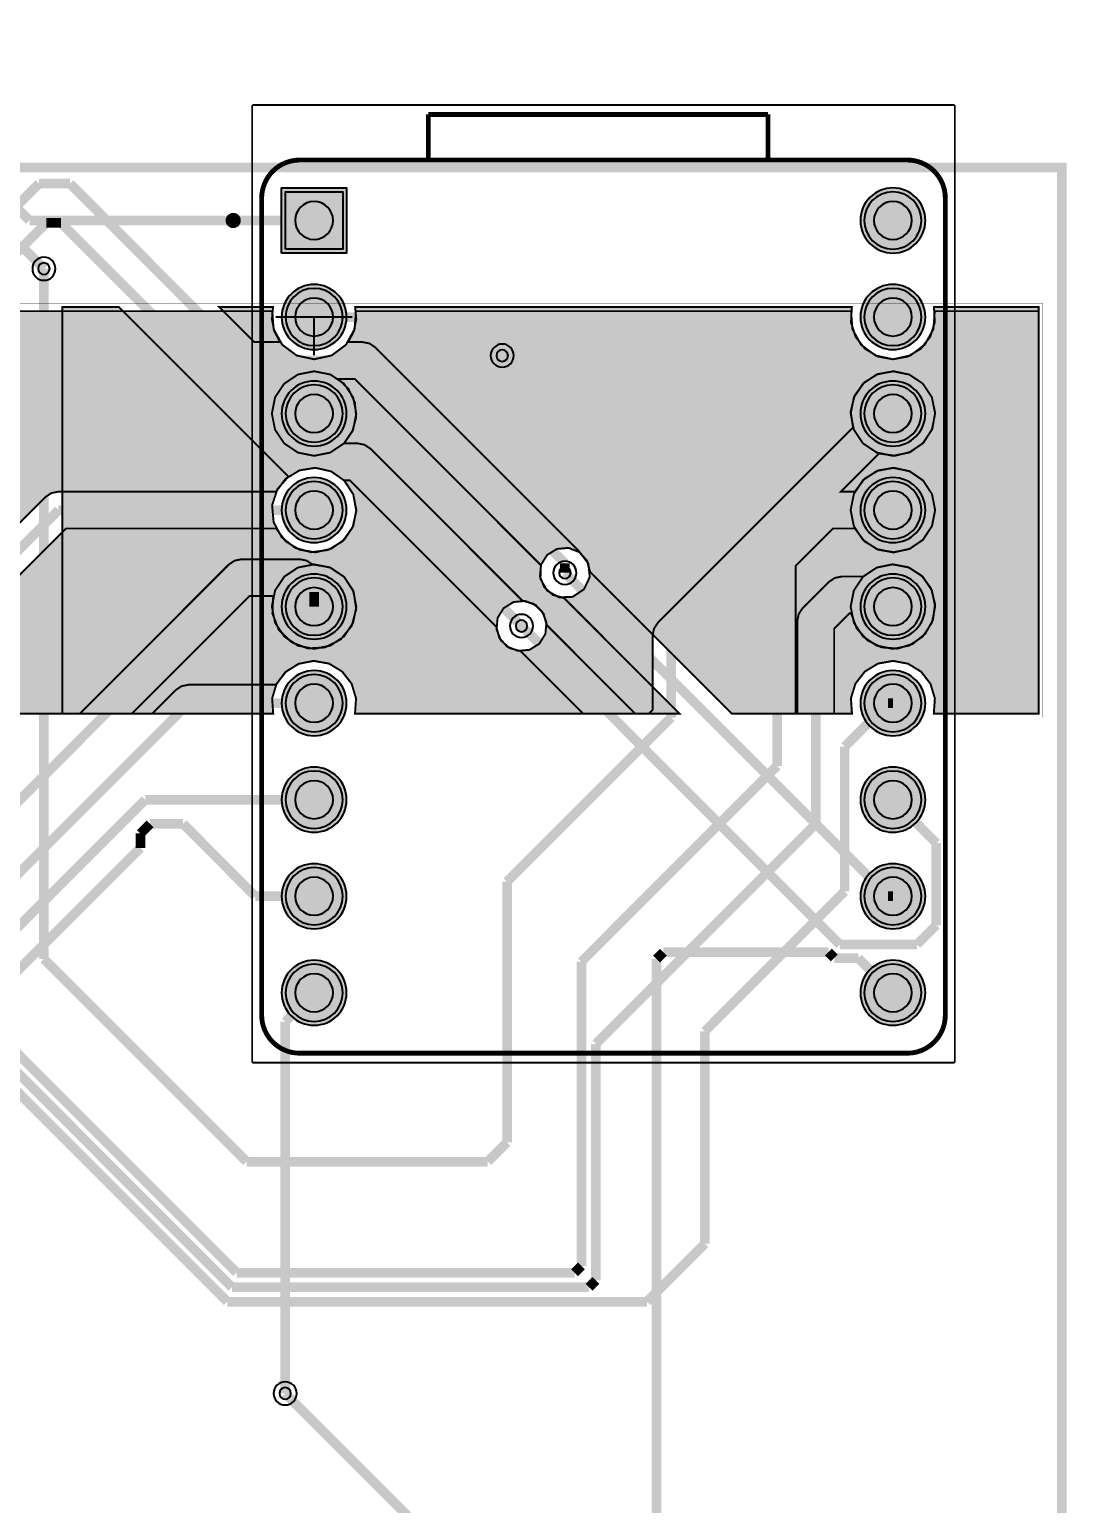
# Model space of a CAD drawing. Header units: millimetres. Extents: x 0 to 100, y 0 to 101.
# Drawn here: x 72.64 to 99.95, y 61.75 to 100.53 of the extents above; entities that cross this region are included whole.
import ezdxf

# ---------------------------------------------------------------- set-up
doc = ezdxf.new("R2010")
doc.units = ezdxf.units.MM
doc.header["$MEASUREMENT"] = 0
for name, color, linetype, true_color in [('Board-Outline-Layer', 7, 'Continuous', 0xff00ff), ('Bottom-Layer', 7, 'Continuous', 0x0000ff), ('Bottom-Paste-Mask-Layer', 7, 'Continuous', 0x800000), ('Bottom-Solder-Mask-Layer', 7, 'Continuous', 0xaa00ff), ('F.CrtYd', 7, 'Continuous', 0x9069e9), ('Hole-Layer', 7, 'Continuous', 0x222222), ('Multi-Layer', 7, 'Continuous', 0xc0c0c0), ('Top-Assembly-Layer', 7, 'Continuous', 0x33cc99), ('Top-Layer', 7, 'Continuous', 0xff0000), ('Top-Paste-Mask-Layer', 7, 'Continuous', 0x808080), ('Top-Silkscreen-Layer', 7, 'Continuous', 0xffcc00), ('Top-Solder-Mask-Layer', 7, 'Continuous', 0x800080)]:
    doc.layers.add(name, color=color, linetype=linetype, true_color=true_color)

msp = doc.modelspace()

# ---------------------------------------------------------------- hatches: boundary and pattern name
at = {"layer": 'Bottom-Layer'}
for points in [[(79.383, 94.75), (79.383, 96.258), (80.891, 96.258), (80.891, 94.75)], [(94.623, 95.504, 1), (96.131, 95.504, 1)], [(79.383, 92.964, 1), (80.891, 92.964, 1)], [(94.623, 92.964, 1), (96.131, 92.964, 1)], [(99.213, 93.117), (99.213, 82.525), (96.454, 82.525), (96.482, 82.927), (96.366, 83.314), (96.119, 83.633), (95.774, 83.843), (95.377, 83.916), (94.98, 83.843), (94.636, 83.633), (94.389, 83.314), (94.272, 82.927), (94.301, 82.525), (91.136, 82.525), (87.404, 86.257), (87.323, 86.551), (87.12, 86.778), (86.836, 86.89), (86.532, 86.862), (86.272, 86.702), (86.112, 86.443), (86.085, 86.139), (86.197, 85.855), (86.424, 85.651), (86.718, 85.57), (89.763, 82.525), (88.596, 82.525), (86.261, 84.86), (86.18, 85.154), (85.977, 85.381), (85.693, 85.493), (85.389, 85.465), (85.129, 85.305), (84.969, 85.046), (84.942, 84.742), (85.054, 84.458), (85.281, 84.254), (85.575, 84.173), (87.223, 82.525), (81.214, 82.525), (81.242, 82.931), (81.123, 83.32), (80.871, 83.64), (80.521, 83.848), (80.12, 83.916), (79.721, 83.836), (79.378, 83.617), (79.136, 83.289), (76.835, 83.289), (76.649, 83.252), (76.492, 83.147), (75.87, 82.525), (75.337, 82.525), (78.433, 85.621), (79.06, 85.621), (79.04, 85.161), (79.208, 84.732), (79.536, 84.409), (79.966, 84.245), (80.426, 84.27), (80.836, 84.479), (81.127, 84.836), (81.247, 85.28), (81.178, 85.736), (80.93, 86.124), (80.547, 86.378), (80.093, 86.455), (79.938, 86.556), (79.756, 86.591), (78.232, 86.591), (78.047, 86.554), (77.889, 86.449), (73.965, 82.525), (68.733, 82.525), (73.607, 87.399), (79.136, 87.399), (79.391, 87.059), (79.755, 86.84), (80.174, 86.773), (80.588, 86.868), (80.937, 87.111), (81.168, 87.467), (81.249, 87.884), (81.168, 88.301), (80.937, 88.657), (80.588, 88.901), (80.174, 88.996), (79.755, 88.929), (79.391, 88.709), (79.136, 88.369), (73.406, 88.369), (73.22, 88.332), (73.063, 88.227), (67.361, 82.525), (1.679, 82.525), (1.679, 93.117), (1.848, 93.117), (1.78, 93.006), (1.757, 92.878), (1.757, 92.058), (1.805, 91.879), (1.936, 91.748), (2.115, 91.7), (3.508, 91.7), (3.674, 91.402), (3.934, 91.181), (4.255, 91.065), (4.285, 91.061), (4.315, 91.06), (7.115, 91.06), (7.145, 91.061), (7.175, 91.065), (7.496, 91.181), (7.756, 91.402), (7.922, 91.7), (9.315, 91.7), (9.494, 91.748), (9.625, 91.879), (9.673, 92.058), (9.673, 92.878), (9.65, 93.006), (9.582, 93.117), (10.338, 93.117), (11.341, 92.113), (11.498, 92.008), (11.684, 91.971), (12.552, 91.971), (12.552, 91.804), (12.6, 91.625), (12.731, 91.494), (12.91, 91.446), (14.303, 91.446), (14.469, 91.148), (14.729, 90.927), (15.05, 90.811), (15.08, 90.807), (15.11, 90.806), (17.91, 90.806), (17.94, 90.807), (17.97, 90.811), (18.291, 90.927), (18.551, 91.148), (18.717, 91.446), (20.11, 91.446), (20.289, 91.494), (20.42, 91.625), (20.468, 91.804), (20.468, 92.624), (20.4, 92.834), (20.222, 92.964), (20.332, 93.023), (20.415, 93.117), (21.26, 93.117), (22.644, 91.732), (22.801, 91.627), (22.987, 91.59), (24.501, 91.59), (24.628, 91.395), (24.848, 91.319), (26.241, 91.319), (26.407, 91.021), (26.667, 90.8), (26.988, 90.684), (27.018, 90.68), (27.048, 90.679), (29.848, 90.679), (29.878, 90.68), (29.908, 90.684), (30.229, 90.8), (30.489, 91.021), (30.655, 91.319), (32.048, 91.319), (32.227, 91.367), (32.358, 91.498), (32.406, 91.677), (32.406, 92.497), (32.338, 92.707), (32.16, 92.837), (32.315, 92.938), (32.398, 93.102), (55.614, 93.102), (55.673, 93.106), (55.732, 93.117), (79.036, 93.117), (79.071, 92.647), (79.299, 92.234), (79.677, 91.952), (80.137, 91.852), (80.598, 91.952), (80.976, 92.234), (81.203, 92.647), (81.239, 93.117), (94.276, 93.117), (94.311, 92.647), (94.539, 92.234), (94.917, 91.952), (95.377, 91.852), (95.838, 91.952), (96.216, 92.234), (96.443, 92.647), (96.479, 93.117)], [(79.025, 90.424), (79.11, 89.999), (79.351, 89.638), (79.712, 89.397), (80.137, 89.312), (80.563, 89.397), (80.924, 89.638), (81.165, 89.999), (81.249, 90.424), (81.165, 90.85), (80.924, 91.211), (80.563, 91.452), (80.137, 91.536), (79.712, 91.452), (79.351, 91.211), (79.11, 90.85)], [(94.265, 90.424), (94.35, 89.999), (94.591, 89.638), (94.952, 89.397), (95.377, 89.312), (95.803, 89.397), (96.164, 89.638), (96.405, 89.999), (96.489, 90.424), (96.405, 90.85), (96.164, 91.211), (95.803, 91.452), (95.377, 91.536), (94.952, 91.452), (94.591, 91.211), (94.35, 90.85)], [(79.383, 90.424, 1), (80.891, 90.424, 1)], [(94.623, 90.424, 1), (96.131, 90.424, 1)], [(94.265, 87.884), (94.35, 87.459), (94.591, 87.098), (94.952, 86.857), (95.377, 86.772), (95.803, 86.857), (96.164, 87.098), (96.405, 87.459), (96.489, 87.884), (96.405, 88.31), (96.164, 88.671), (95.803, 88.912), (95.377, 88.996), (94.952, 88.912), (94.591, 88.671), (94.35, 88.31)], [(79.383, 87.884, 1), (80.891, 87.884, 1)], [(94.623, 87.884, 1), (96.131, 87.884, 1)], [(94.265, 85.344), (94.35, 84.919), (94.591, 84.558), (94.952, 84.317), (95.377, 84.232), (95.803, 84.317), (96.164, 84.558), (96.405, 84.919), (96.489, 85.344), (96.405, 85.77), (96.164, 86.131), (95.803, 86.372), (95.377, 86.456), (94.952, 86.372), (94.591, 86.131), (94.35, 85.77)], [(79.383, 85.344, 1), (80.891, 85.344, 1)], [(94.623, 85.344, 1), (96.131, 85.344, 1)], [(79.383, 82.804, 1), (80.891, 82.804, 1)], [(94.623, 82.804, 1), (96.131, 82.804, 1)], [(79.383, 80.264, 1), (80.891, 80.264, 1)], [(94.623, 80.264, 1), (96.131, 80.264, 1)], [(79.383, 77.724, 1), (80.891, 77.724, 1)], [(94.623, 77.724, 1), (96.131, 77.724, 1)], [(79.383, 75.184, 1), (80.891, 75.184, 1)], [(94.623, 75.184, 1), (96.131, 75.184, 1)]]:
    msp.add_hatch(color=256, dxfattribs=at).paths.add_polyline_path(points)
at = {"layer": 'Bottom-Paste-Mask-Layer'}
for points in [[(79.383, 94.75), (79.383, 96.258), (80.891, 96.258), (80.891, 94.75)], [(94.623, 95.504, 1), (96.131, 95.504, 1)], [(79.383, 92.964, 1), (80.891, 92.964, 1)], [(94.623, 92.964, 1), (96.131, 92.964, 1)], [(79.383, 90.424, 1), (80.891, 90.424, 1)], [(94.623, 90.424, 1), (96.131, 90.424, 1)], [(79.383, 87.884, 1), (80.891, 87.884, 1)], [(94.623, 87.884, 1), (96.131, 87.884, 1)], [(79.383, 85.344, 1), (80.891, 85.344, 1)], [(94.623, 85.344, 1), (96.131, 85.344, 1)], [(79.383, 82.804, 1), (80.891, 82.804, 1)], [(94.623, 82.804, 1), (96.131, 82.804, 1)], [(79.383, 80.264, 1), (80.891, 80.264, 1)], [(94.623, 80.264, 1), (96.131, 80.264, 1)], [(79.383, 77.724, 1), (80.891, 77.724, 1)], [(94.623, 77.724, 1), (96.131, 77.724, 1)], [(79.383, 75.184, 1), (80.891, 75.184, 1)], [(94.623, 75.184, 1), (96.131, 75.184, 1)]]:
    msp.add_hatch(color=256, dxfattribs=at).paths.add_polyline_path(points)
at = {"layer": 'Bottom-Solder-Mask-Layer'}
for points in [[(79.281, 94.648), (79.281, 96.36), (80.993, 96.36), (80.993, 94.648)], [(94.521, 95.504, 1), (96.233, 95.504, 1)], [(79.281, 92.964, 1), (80.993, 92.964, 1)], [(94.521, 92.964, 1), (96.233, 92.964, 1)], [(79.281, 90.424, 1), (80.993, 90.424, 1)], [(94.521, 90.424, 1), (96.233, 90.424, 1)], [(79.281, 87.884, 1), (80.993, 87.884, 1)], [(94.521, 87.884, 1), (96.233, 87.884, 1)], [(79.281, 85.344, 1), (80.993, 85.344, 1)], [(94.521, 85.344, 1), (96.233, 85.344, 1)], [(79.281, 82.804, 1), (80.993, 82.804, 1)], [(94.521, 82.804, 1), (96.233, 82.804, 1)], [(79.281, 80.264, 1), (80.993, 80.264, 1)], [(94.521, 80.264, 1), (96.233, 80.264, 1)], [(79.281, 77.724, 1), (80.993, 77.724, 1)], [(94.521, 77.724, 1), (96.233, 77.724, 1)], [(79.281, 75.184, 1), (80.993, 75.184, 1)], [(94.521, 75.184, 1), (96.233, 75.184, 1)]]:
    msp.add_hatch(color=256, dxfattribs=at).paths.add_polyline_path(points)
at = {"layer": 'Hole-Layer'}
for points in [[(79.637, 95.504, 1), (80.637, 95.504, 1)], [(94.877, 95.504, 1), (95.877, 95.504, 1)], [(79.637, 92.964, 1), (80.637, 92.964, 1)], [(94.877, 92.964, 1), (95.877, 92.964, 1)], [(79.637, 90.424, 1), (80.637, 90.424, 1)], [(94.877, 90.424, 1), (95.877, 90.424, 1)], [(79.637, 87.884, 1), (80.637, 87.884, 1)], [(94.877, 87.884, 1), (95.877, 87.884, 1)], [(79.637, 85.344, 1), (80.637, 85.344, 1)], [(94.877, 85.344, 1), (95.877, 85.344, 1)], [(79.637, 82.804, 1), (80.637, 82.804, 1)], [(94.877, 82.804, 1), (95.877, 82.804, 1)], [(79.637, 80.264, 1), (80.637, 80.264, 1)], [(94.877, 80.264, 1), (95.877, 80.264, 1)], [(79.637, 77.724, 1), (80.637, 77.724, 1)], [(94.877, 77.724, 1), (95.877, 77.724, 1)], [(79.637, 75.184, 1), (80.637, 75.184, 1)], [(94.877, 75.184, 1), (95.877, 75.184, 1)]]:
    msp.add_hatch(color=256, dxfattribs=at).paths.add_polyline_path(points)
at = {"layer": 'Multi-Layer'}
for points in [[(79.383, 94.75), (79.383, 96.258), (80.891, 96.258), (80.891, 94.75)], [(79.383, 94.75), (79.383, 96.258), (80.891, 96.258), (80.891, 94.75)], [(79.383, 94.75), (79.383, 96.258), (80.891, 96.258), (80.891, 94.75)], [(94.623, 95.504, 1), (96.131, 95.504, 1)], [(94.623, 95.504, 1), (96.131, 95.504, 1)], [(94.623, 95.504, 1), (96.131, 95.504, 1)], [(79.383, 92.964, 1), (80.891, 92.964, 1)], [(79.383, 92.964, 1), (80.891, 92.964, 1)], [(79.383, 92.964, 1), (80.891, 92.964, 1)], [(94.623, 92.964, 1), (96.131, 92.964, 1)], [(94.623, 92.964, 1), (96.131, 92.964, 1)], [(94.623, 92.964, 1), (96.131, 92.964, 1)], [(79.383, 90.424, 1), (80.891, 90.424, 1)], [(79.383, 90.424, 1), (80.891, 90.424, 1)], [(79.383, 90.424, 1), (80.891, 90.424, 1)], [(94.623, 90.424, 1), (96.131, 90.424, 1)], [(94.623, 90.424, 1), (96.131, 90.424, 1)], [(94.623, 90.424, 1), (96.131, 90.424, 1)], [(79.383, 87.884, 1), (80.891, 87.884, 1)], [(79.383, 87.884, 1), (80.891, 87.884, 1)], [(79.383, 87.884, 1), (80.891, 87.884, 1)], [(94.623, 87.884, 1), (96.131, 87.884, 1)], [(94.623, 87.884, 1), (96.131, 87.884, 1)], [(94.623, 87.884, 1), (96.131, 87.884, 1)], [(79.383, 85.344, 1), (80.891, 85.344, 1)], [(79.383, 85.344, 1), (80.891, 85.344, 1)], [(79.383, 85.344, 1), (80.891, 85.344, 1)], [(94.623, 85.344, 1), (96.131, 85.344, 1)], [(94.623, 85.344, 1), (96.131, 85.344, 1)], [(94.623, 85.344, 1), (96.131, 85.344, 1)], [(79.383, 82.804, 1), (80.891, 82.804, 1)], [(79.383, 82.804, 1), (80.891, 82.804, 1)], [(79.383, 82.804, 1), (80.891, 82.804, 1)], [(94.623, 82.804, 1), (96.131, 82.804, 1)], [(94.623, 82.804, 1), (96.131, 82.804, 1)], [(94.623, 82.804, 1), (96.131, 82.804, 1)], [(79.383, 80.264, 1), (80.891, 80.264, 1)], [(79.383, 80.264, 1), (80.891, 80.264, 1)], [(79.383, 80.264, 1), (80.891, 80.264, 1)], [(94.623, 80.264, 1), (96.131, 80.264, 1)], [(94.623, 80.264, 1), (96.131, 80.264, 1)], [(94.623, 80.264, 1), (96.131, 80.264, 1)], [(79.383, 77.724, 1), (80.891, 77.724, 1)], [(79.383, 77.724, 1), (80.891, 77.724, 1)], [(79.383, 77.724, 1), (80.891, 77.724, 1)], [(94.623, 77.724, 1), (96.131, 77.724, 1)], [(94.623, 77.724, 1), (96.131, 77.724, 1)], [(94.623, 77.724, 1), (96.131, 77.724, 1)], [(79.383, 75.184, 1), (80.891, 75.184, 1)], [(79.383, 75.184, 1), (80.891, 75.184, 1)], [(79.383, 75.184, 1), (80.891, 75.184, 1)], [(94.623, 75.184, 1), (96.131, 75.184, 1)], [(94.623, 75.184, 1), (96.131, 75.184, 1)], [(94.623, 75.184, 1), (96.131, 75.184, 1)]]:
    msp.add_hatch(color=256, dxfattribs=at).paths.add_polyline_path(points)
at = {"layer": 'Top-Layer'}
for points in [[(79.383, 94.75), (79.383, 96.258), (80.891, 96.258), (80.891, 94.75)], [(94.623, 95.504, 1), (96.131, 95.504, 1)], [(79.383, 92.964, 1), (80.891, 92.964, 1)], [(94.623, 92.964, 1), (96.131, 92.964, 1)], [(89.05, 82.624), (88.951, 82.525), (81.214, 82.525), (81.242, 82.927), (81.126, 83.314), (80.879, 83.633), (80.534, 83.843), (80.137, 83.916), (79.74, 83.843), (79.396, 83.633), (79.149, 83.314), (79.032, 82.927), (79.061, 82.525), (73.51, 82.525), (73.51, 93.225), (74.999, 93.225), (79.413, 88.811), (79.437, 88.789), (79.462, 88.768), (79.169, 88.432), (79.032, 88.008), (79.072, 87.564), (79.284, 87.171), (79.632, 86.893), (80.062, 86.775), (80.504, 86.834), (80.887, 87.063), (81.149, 87.423), (81.249, 87.858), (81.17, 88.296), (80.925, 88.669), (81.079, 88.669), (84.935, 84.813), (85.016, 84.519), (85.22, 84.292), (85.504, 84.18), (85.808, 84.207), (86.067, 84.367), (86.227, 84.627), (86.255, 84.931), (86.143, 85.215), (85.916, 85.418), (85.622, 85.499), (81.623, 89.497), (81.466, 89.602), (81.28, 89.639), (80.925, 89.639), (81.146, 89.956), (81.245, 90.329), (81.211, 90.714), (81.047, 91.063), (80.774, 91.336), (81.206, 91.336), (86.109, 86.433), (86.097, 86.076), (86.273, 85.764), (86.585, 85.589), (86.943, 85.601), (87.242, 85.798), (87.395, 86.122), (87.358, 86.478), (87.141, 86.763), (87.114, 86.798), (87.084, 86.83), (81.75, 92.164), (81.593, 92.269), (81.407, 92.306), (81.034, 92.306), (81.185, 92.59), (81.248, 92.905), (81.218, 93.225), (94.296, 93.225), (94.274, 92.826), (94.394, 92.445), (94.641, 92.13), (94.984, 91.924), (95.377, 91.852), (95.771, 91.924), (96.113, 92.13), (96.361, 92.445), (96.481, 92.826), (96.458, 93.225), (99.213, 93.225), (99.213, 82.525), (96.454, 82.525), (96.483, 82.926), (96.367, 83.311), (96.122, 83.63), (95.779, 83.841), (95.384, 83.916), (94.988, 83.846), (94.643, 83.639), (94.394, 83.323), (94.273, 82.939), (94.297, 82.538), (94.285, 82.525), (93.83, 82.525), (93.83, 84.762), (94.234, 85.166), (94.279, 85.166), (94.424, 84.771), (94.706, 84.458), (95.083, 84.272), (95.503, 84.239), (95.904, 84.365), (96.231, 84.631), (96.434, 84.999), (96.487, 85.417), (96.381, 85.824), (96.131, 86.162), (95.773, 86.384), (95.358, 86.456), (94.946, 86.369), (94.596, 86.136), (94.033, 86.136), (93.847, 86.099), (93.69, 85.994), (93.002, 85.306), (92.897, 85.149), (92.86, 84.963), (92.86, 82.525), (92.814, 82.525), (92.814, 86.413), (93.8, 87.399), (94.376, 87.399), (94.631, 87.059), (94.995, 86.84), (95.414, 86.773), (95.828, 86.868), (96.177, 87.111), (96.408, 87.467), (96.489, 87.884), (96.408, 88.301), (96.177, 88.657), (95.828, 88.901), (95.414, 88.996), (94.995, 88.929), (94.631, 88.709), (94.376, 88.369), (94.008, 88.369), (95.013, 89.373), (95.433, 89.313), (95.845, 89.415), (96.19, 89.665), (96.415, 90.025), (96.489, 90.443), (96.401, 90.858), (96.164, 91.211), (95.811, 91.448), (95.396, 91.536), (94.978, 91.462), (94.618, 91.237), (94.368, 90.892), (94.266, 90.48), (94.327, 90.06), (89.192, 84.925), (89.087, 84.768), (89.05, 84.582)], [(79.24, 92.306), (78.56, 92.306), (77.641, 93.225), (79.056, 93.225), (79.027, 92.905), (79.09, 92.59)], [(79.383, 90.424, 1), (80.891, 90.424, 1)], [(94.623, 90.424, 1), (96.131, 90.424, 1)], [(79.383, 87.884, 1), (80.891, 87.884, 1)], [(94.623, 87.884, 1), (96.131, 87.884, 1)], [(79.025, 85.344), (79.11, 84.919), (79.351, 84.558), (79.712, 84.317), (80.137, 84.232), (80.563, 84.317), (80.924, 84.558), (81.165, 84.919), (81.249, 85.344), (81.165, 85.77), (80.924, 86.131), (80.563, 86.372), (80.137, 86.456), (79.712, 86.372), (79.351, 86.131), (79.11, 85.77)], [(79.383, 85.344, 1), (80.891, 85.344, 1)], [(94.623, 85.344, 1), (96.131, 85.344, 1)], [(79.383, 82.804, 1), (80.891, 82.804, 1)], [(94.623, 82.804, 1), (96.131, 82.804, 1)], [(79.383, 80.264, 1), (80.891, 80.264, 1)], [(94.623, 80.264, 1), (96.131, 80.264, 1)], [(79.383, 77.724, 1), (80.891, 77.724, 1)], [(94.623, 77.724, 1), (96.131, 77.724, 1)], [(79.383, 75.184, 1), (80.891, 75.184, 1)], [(94.623, 75.184, 1), (96.131, 75.184, 1)]]:
    msp.add_hatch(color=256, dxfattribs=at).paths.add_polyline_path(points)
at = {"layer": 'Top-Paste-Mask-Layer'}
for points in [[(79.383, 94.75), (79.383, 96.258), (80.891, 96.258), (80.891, 94.75)], [(94.623, 95.504, 1), (96.131, 95.504, 1)], [(79.383, 92.964, 1), (80.891, 92.964, 1)], [(94.623, 92.964, 1), (96.131, 92.964, 1)], [(79.383, 90.424, 1), (80.891, 90.424, 1)], [(94.623, 90.424, 1), (96.131, 90.424, 1)], [(79.383, 87.884, 1), (80.891, 87.884, 1)], [(94.623, 87.884, 1), (96.131, 87.884, 1)], [(79.383, 85.344, 1), (80.891, 85.344, 1)], [(94.623, 85.344, 1), (96.131, 85.344, 1)], [(79.383, 82.804, 1), (80.891, 82.804, 1)], [(94.623, 82.804, 1), (96.131, 82.804, 1)], [(79.383, 80.264, 1), (80.891, 80.264, 1)], [(94.623, 80.264, 1), (96.131, 80.264, 1)], [(79.383, 77.724, 1), (80.891, 77.724, 1)], [(94.623, 77.724, 1), (96.131, 77.724, 1)], [(79.383, 75.184, 1), (80.891, 75.184, 1)], [(94.623, 75.184, 1), (96.131, 75.184, 1)]]:
    msp.add_hatch(color=256, dxfattribs=at).paths.add_polyline_path(points)
at = {"layer": 'Top-Solder-Mask-Layer'}
for points in [[(79.281, 94.648), (79.281, 96.36), (80.993, 96.36), (80.993, 94.648)], [(94.521, 95.504, 1), (96.233, 95.504, 1)], [(79.281, 92.964, 1), (80.993, 92.964, 1)], [(94.521, 92.964, 1), (96.233, 92.964, 1)], [(79.281, 90.424, 1), (80.993, 90.424, 1)], [(94.521, 90.424, 1), (96.233, 90.424, 1)], [(79.281, 87.884, 1), (80.993, 87.884, 1)], [(94.521, 87.884, 1), (96.233, 87.884, 1)], [(79.281, 85.344, 1), (80.993, 85.344, 1)], [(94.521, 85.344, 1), (96.233, 85.344, 1)], [(79.281, 82.804, 1), (80.993, 82.804, 1)], [(94.521, 82.804, 1), (96.233, 82.804, 1)], [(79.281, 80.264, 1), (80.993, 80.264, 1)], [(94.521, 80.264, 1), (96.233, 80.264, 1)], [(79.281, 77.724, 1), (80.993, 77.724, 1)], [(94.521, 77.724, 1), (96.233, 77.724, 1)], [(79.281, 75.184, 1), (80.993, 75.184, 1)], [(94.521, 75.184, 1), (96.233, 75.184, 1)]]:
    msp.add_hatch(color=256, dxfattribs=at).paths.add_polyline_path(points)

# ---------------------------------------------------------------- linework, layer by layer
at = {"layer": 'Board-Outline-Layer', "const_width": 0.254}
msp.add_lwpolyline([(0.889, -0.127), (0.889, 96.901), (99.822, 96.901), (99.822, -0.127)], close=True, dxfattribs=at)
at = {"layer": 'Bottom-Layer'}
for points, const_width in [([(71.674, 96.474), (72.644, 95.504)], 0.254), ([(72.644, 95.504), (80.137, 95.504)], 0.254), ([(72.39, 94.869), (73.025, 94.234)], 0.254), ([(55.732, 93.117), (79.036, 93.117), (79.071, 92.647), (79.299, 92.234), (79.677, 91.952), (80.137, 91.852), (80.598, 91.952), (80.976, 92.234), (81.203, 92.647), (81.239, 93.117), (94.276, 93.117), (94.311, 92.647), (94.539, 92.234), (94.917, 91.952), (95.377, 91.852), (95.838, 91.952), (96.216, 92.234), (96.443, 92.647), (96.479, 93.117), (99.213, 93.117), (99.213, 82.525), (96.454, 82.525), (96.482, 82.927), (96.366, 83.314), (96.119, 83.633), (95.774, 83.843), (95.377, 83.916), (94.98, 83.843), (94.636, 83.633), (94.389, 83.314), (94.272, 82.927), (94.301, 82.525), (91.136, 82.525), (87.404, 86.257), (87.323, 86.551), (87.12, 86.778), (86.836, 86.89), (86.532, 86.862), (86.272, 86.702), (86.112, 86.443), (86.085, 86.139), (86.197, 85.855), (86.424, 85.651), (86.718, 85.57), (89.763, 82.525), (88.596, 82.525), (86.261, 84.86), (86.18, 85.154), (85.977, 85.381), (85.693, 85.493), (85.389, 85.465), (85.129, 85.305), (84.969, 85.046), (84.942, 84.742), (85.054, 84.458), (85.281, 84.254), (85.575, 84.173), (87.223, 82.525), (81.214, 82.525), (81.242, 82.931), (81.123, 83.32), (80.871, 83.64), (80.521, 83.848), (80.12, 83.916), (79.721, 83.836), (79.378, 83.617), (79.136, 83.289), (76.835, 83.289), (76.649, 83.252), (76.492, 83.147), (75.87, 82.525), (75.337, 82.525), (78.433, 85.621), (79.06, 85.621), (79.04, 85.161), (79.208, 84.732), (79.536, 84.409), (79.966, 84.245), (80.426, 84.27), (80.836, 84.479), (81.127, 84.836), (81.247, 85.28), (81.178, 85.736), (80.93, 86.124), (80.547, 86.378), (80.093, 86.455), (79.938, 86.556), (79.756, 86.591), (78.232, 86.591), (78.047, 86.554), (77.889, 86.449), (73.965, 82.525), (68.733, 82.525), (73.607, 87.399), (79.136, 87.399), (79.391, 87.059), (79.755, 86.84), (80.174, 86.773), (80.588, 86.868), (80.937, 87.111), (81.168, 87.467), (81.249, 87.884), (81.168, 88.301), (80.937, 88.657), (80.588, 88.901), (80.174, 88.996), (79.755, 88.929), (79.391, 88.709), (79.136, 88.369), (73.406, 88.369), (73.22, 88.332), (73.063, 88.227), (67.361, 82.525)], 0.0508), ([(80.137, 92.964), (79.127, 92.964)], 0.0508), ([(80.137, 92.964), (81.148, 92.964)], 0.0508), ([(80.137, 92.964), (80.137, 91.954)], 0.0508), ([(57.47, 71.948), (73.406, 87.884)], 0.254), ([(73.406, 87.884), (80.137, 87.884)], 0.254), ([(65.786, 73.66), (78.232, 86.106)], 0.254), ([(78.232, 86.106), (79.756, 86.106)], 0.254), ([(79.756, 86.106), (80.137, 85.725)], 0.254), ([(86.741, 86.233), (95.25, 77.724)], 0.254), ([(80.137, 85.725), (80.137, 85.344)], 0.254), ([(85.598, 84.836), (93.98, 76.454)], 0.254), ([(67.056, 73.025), (76.835, 82.804)], 0.254), ([(76.835, 82.804), (80.137, 82.804)], 0.254), ([(68.072, 72.644), (75.692, 80.264)], 0.254), ([(75.692, 80.264), (80.137, 80.264)], 0.254), ([(96.52, 79.121), (95.377, 80.264)], 0.254), ([(75.565, 79.375), (75.819, 79.629)], 0.254), ([(75.819, 79.629), (76.686, 79.629)], 0.254), ([(76.686, 79.629), (78.591, 77.724)], 0.254), ([(68.771, 72.2), (75.565, 78.994)], 0.254), ([(75.565, 78.994), (75.565, 79.375)], 0.254), ([(96.52, 76.962), (96.52, 79.121)], 0.254), ([(78.591, 77.724), (80.137, 77.724)], 0.254), ([(95.25, 77.724), (95.377, 77.724)], 0.254), ([(96.012, 76.454), (96.52, 76.962)], 0.254), ([(93.98, 76.454), (96.012, 76.454)], 0.254), ([(89.154, 76.073), (89.334, 76.253)], 0.254), ([(89.154, 41.529), (89.154, 76.073)], 0.254), ([(89.334, 76.253), (93.678, 76.253)], 0.254), ([(93.678, 76.253), (93.833, 76.098)], 0.254), ([(93.833, 76.098), (94.463, 76.098)], 0.254), ([(94.463, 76.098), (95.377, 75.184)], 0.254), ([(79.375, 74.422), (80.137, 75.184)], 0.254), ([(79.375, 64.643), (79.375, 74.422)], 0.254)]:
    msp.add_lwpolyline(points, dxfattribs=dict(at, const_width=const_width))
msp.add_lwpolyline([(79.383, 94.75), (79.383, 96.258), (80.891, 96.258), (80.891, 94.75)], close=True, dxfattribs=at)
for points in [[(94.623, 95.504, 1), (96.131, 95.504), (96.131, 95.504, 1), (94.623, 95.504)], [(79.383, 92.964, 1), (80.891, 92.964), (80.891, 92.964, 1), (79.383, 92.964)], [(94.623, 92.964, 1), (96.131, 92.964), (96.131, 92.964, 1), (94.623, 92.964)], [(79.383, 90.424, 1), (80.891, 90.424), (80.891, 90.424, 1), (79.383, 90.424)], [(94.623, 90.424, 1), (96.131, 90.424), (96.131, 90.424, 1), (94.623, 90.424)], [(79.383, 87.884, 1), (80.891, 87.884), (80.891, 87.884, 1), (79.383, 87.884)], [(94.623, 87.884, 1), (96.131, 87.884), (96.131, 87.884, 1), (94.623, 87.884)], [(79.383, 85.344, 1), (80.891, 85.344), (80.891, 85.344, 1), (79.383, 85.344)], [(94.623, 85.344, 1), (96.131, 85.344), (96.131, 85.344, 1), (94.623, 85.344)], [(79.383, 82.804, 1), (80.891, 82.804), (80.891, 82.804, 1), (79.383, 82.804)], [(94.623, 82.804, 1), (96.131, 82.804), (96.131, 82.804, 1), (94.623, 82.804)], [(79.383, 80.264, 1), (80.891, 80.264), (80.891, 80.264, 1), (79.383, 80.264)], [(94.623, 80.264, 1), (96.131, 80.264), (96.131, 80.264, 1), (94.623, 80.264)], [(79.383, 77.724, 1), (80.891, 77.724), (80.891, 77.724, 1), (79.383, 77.724)], [(94.623, 77.724, 1), (96.131, 77.724), (96.131, 77.724, 1), (94.623, 77.724)], [(79.383, 75.184, 1), (80.891, 75.184), (80.891, 75.184, 1), (79.383, 75.184)], [(94.623, 75.184, 1), (96.131, 75.184), (96.131, 75.184, 1), (94.623, 75.184)]]:
    msp.add_lwpolyline(points, format="xyb", dxfattribs=at)
for points, const_width in [([(1.577, 82.423), (1.577, 93.218), (99.314, 93.218), (99.314, 82.423)], 0.00508), ([(79.025, 90.424), (79.11, 89.999), (79.351, 89.638), (79.712, 89.397), (80.137, 89.312), (80.563, 89.397), (80.924, 89.638), (81.165, 89.999), (81.249, 90.424), (81.165, 90.85), (80.924, 91.211), (80.563, 91.452), (80.137, 91.536), (79.712, 91.452), (79.351, 91.211), (79.11, 90.85)], 0.0508), ([(94.265, 90.424), (94.35, 89.999), (94.591, 89.638), (94.952, 89.397), (95.377, 89.312), (95.803, 89.397), (96.164, 89.638), (96.405, 89.999), (96.489, 90.424), (96.405, 90.85), (96.164, 91.211), (95.803, 91.452), (95.377, 91.536), (94.952, 91.452), (94.591, 91.211), (94.35, 90.85)], 0.0508), ([(94.265, 87.884), (94.35, 87.459), (94.591, 87.098), (94.952, 86.857), (95.377, 86.772), (95.803, 86.857), (96.164, 87.098), (96.405, 87.459), (96.489, 87.884), (96.405, 88.31), (96.164, 88.671), (95.803, 88.912), (95.377, 88.996), (94.952, 88.912), (94.591, 88.671), (94.35, 88.31)], 0.0508), ([(94.265, 85.344), (94.35, 84.919), (94.591, 84.558), (94.952, 84.317), (95.377, 84.232), (95.803, 84.317), (96.164, 84.558), (96.405, 84.919), (96.489, 85.344), (96.405, 85.77), (96.164, 86.131), (95.803, 86.372), (95.377, 86.456), (94.952, 86.372), (94.591, 86.131), (94.35, 85.77)], 0.0508)]:
    msp.add_lwpolyline(points, close=True, dxfattribs=dict(at, const_width=const_width))
at = {"layer": 'Bottom-Paste-Mask-Layer'}
msp.add_lwpolyline([(79.383, 94.75), (79.383, 96.258), (80.891, 96.258), (80.891, 94.75)], close=True, dxfattribs=at)
for points in [[(94.623, 95.504, 1), (96.131, 95.504), (96.131, 95.504, 1), (94.623, 95.504)], [(79.383, 92.964, 1), (80.891, 92.964), (80.891, 92.964, 1), (79.383, 92.964)], [(94.623, 92.964, 1), (96.131, 92.964), (96.131, 92.964, 1), (94.623, 92.964)], [(79.383, 90.424, 1), (80.891, 90.424), (80.891, 90.424, 1), (79.383, 90.424)], [(94.623, 90.424, 1), (96.131, 90.424), (96.131, 90.424, 1), (94.623, 90.424)], [(79.383, 87.884, 1), (80.891, 87.884), (80.891, 87.884, 1), (79.383, 87.884)], [(94.623, 87.884, 1), (96.131, 87.884), (96.131, 87.884, 1), (94.623, 87.884)], [(79.383, 85.344, 1), (80.891, 85.344), (80.891, 85.344, 1), (79.383, 85.344)], [(94.623, 85.344, 1), (96.131, 85.344), (96.131, 85.344, 1), (94.623, 85.344)], [(79.383, 82.804, 1), (80.891, 82.804), (80.891, 82.804, 1), (79.383, 82.804)], [(94.623, 82.804, 1), (96.131, 82.804), (96.131, 82.804, 1), (94.623, 82.804)], [(79.383, 80.264, 1), (80.891, 80.264), (80.891, 80.264, 1), (79.383, 80.264)], [(94.623, 80.264, 1), (96.131, 80.264), (96.131, 80.264, 1), (94.623, 80.264)], [(79.383, 77.724, 1), (80.891, 77.724), (80.891, 77.724, 1), (79.383, 77.724)], [(94.623, 77.724, 1), (96.131, 77.724), (96.131, 77.724, 1), (94.623, 77.724)], [(79.383, 75.184, 1), (80.891, 75.184), (80.891, 75.184, 1), (79.383, 75.184)], [(94.623, 75.184, 1), (96.131, 75.184), (96.131, 75.184, 1), (94.623, 75.184)]]:
    msp.add_lwpolyline(points, format="xyb", dxfattribs=at)
at = {"layer": 'Bottom-Solder-Mask-Layer'}
msp.add_lwpolyline([(79.281, 94.648), (79.281, 96.36), (80.993, 96.36), (80.993, 94.648)], close=True, dxfattribs=at)
for points in [[(94.521, 95.504, 1), (96.233, 95.504, 1)], [(79.281, 92.964, 1), (80.993, 92.964, 1)], [(94.521, 92.964, 1), (96.233, 92.964, 1)], [(79.281, 90.424, 1), (80.993, 90.424, 1)], [(94.521, 90.424, 1), (96.233, 90.424, 1)], [(79.281, 87.884, 1), (80.993, 87.884, 1)], [(94.521, 87.884, 1), (96.233, 87.884, 1)], [(79.281, 85.344, 1), (80.993, 85.344, 1)], [(94.521, 85.344, 1), (96.233, 85.344, 1)], [(79.281, 82.804, 1), (80.993, 82.804, 1)], [(94.521, 82.804, 1), (96.233, 82.804, 1)], [(79.281, 80.264, 1), (80.993, 80.264, 1)], [(94.521, 80.264, 1), (96.233, 80.264, 1)], [(79.281, 77.724, 1), (80.993, 77.724, 1)], [(94.521, 77.724, 1), (96.233, 77.724, 1)], [(79.281, 75.184, 1), (80.993, 75.184, 1)], [(94.521, 75.184, 1), (96.233, 75.184, 1)]]:
    msp.add_lwpolyline(points, format="xyb", close=True, dxfattribs=at)
at = {"layer": 'F.CrtYd', "const_width": 0.05}
for points in [[(78.507, 98.544), (78.507, 73.344)], [(97.007, 98.544), (78.507, 98.544)], [(78.507, 98.544), (78.507, 73.344)], [(97.007, 98.544), (78.507, 98.544)], [(97.007, 73.344), (97.007, 98.544)], [(97.007, 73.344), (97.007, 98.544)], [(78.507, 73.344), (97.007, 73.344)], [(78.507, 73.344), (97.007, 73.344)]]:
    msp.add_lwpolyline(points, dxfattribs=at)
at = {"layer": 'Hole-Layer'}
for points in [[(79.637, 95.504, 1), (80.637, 95.504), (80.637, 95.504, 1), (79.637, 95.504)], [(94.877, 95.504, 1), (95.877, 95.504), (95.877, 95.504, 1), (94.877, 95.504)], [(79.637, 92.964, 1), (80.637, 92.964), (80.637, 92.964, 1), (79.637, 92.964)], [(94.877, 92.964, 1), (95.877, 92.964), (95.877, 92.964, 1), (94.877, 92.964)], [(79.637, 90.424, 1), (80.637, 90.424), (80.637, 90.424, 1), (79.637, 90.424)], [(94.877, 90.424, 1), (95.877, 90.424), (95.877, 90.424, 1), (94.877, 90.424)], [(79.637, 87.884, 1), (80.637, 87.884), (80.637, 87.884, 1), (79.637, 87.884)], [(94.877, 87.884, 1), (95.877, 87.884), (95.877, 87.884, 1), (94.877, 87.884)], [(79.637, 85.344, 1), (80.637, 85.344), (80.637, 85.344, 1), (79.637, 85.344)], [(94.877, 85.344, 1), (95.877, 85.344), (95.877, 85.344, 1), (94.877, 85.344)], [(79.637, 82.804, 1), (80.637, 82.804), (80.637, 82.804, 1), (79.637, 82.804)], [(94.877, 82.804, 1), (95.877, 82.804), (95.877, 82.804, 1), (94.877, 82.804)], [(79.637, 80.264, 1), (80.637, 80.264), (80.637, 80.264, 1), (79.637, 80.264)], [(94.877, 80.264, 1), (95.877, 80.264), (95.877, 80.264, 1), (94.877, 80.264)], [(79.637, 77.724, 1), (80.637, 77.724), (80.637, 77.724, 1), (79.637, 77.724)], [(94.877, 77.724, 1), (95.877, 77.724), (95.877, 77.724, 1), (94.877, 77.724)], [(79.637, 75.184, 1), (80.637, 75.184), (80.637, 75.184, 1), (79.637, 75.184)], [(94.877, 75.184, 1), (95.877, 75.184), (95.877, 75.184, 1), (94.877, 75.184)]]:
    msp.add_lwpolyline(points, format="xyb", dxfattribs=at)
for points in [[(72.873, 94.234, 1), (73.178, 94.234, 1)], [(84.938, 91.948, 1), (85.243, 91.948, 1)], [(86.589, 86.233, 1), (86.894, 86.233, 1)], [(85.446, 84.836, 1), (85.751, 84.836, 1)], [(79.223, 64.643, 1), (79.528, 64.643, 1)]]:
    msp.add_lwpolyline(points, format="xyb", close=True, dxfattribs=at)
at = {"layer": 'Multi-Layer'}
msp.add_lwpolyline([(79.383, 94.75), (79.383, 96.258), (80.891, 96.258), (80.891, 94.75)], close=True, dxfattribs=at)
msp.add_lwpolyline([(79.383, 94.75), (79.383, 96.258), (80.891, 96.258), (80.891, 94.75)], close=True, dxfattribs=at)
msp.add_lwpolyline([(79.383, 94.75), (79.383, 96.258), (80.891, 96.258), (80.891, 94.75)], close=True, dxfattribs=at)
for points in [[(94.623, 95.504, 1), (96.131, 95.504), (96.131, 95.504, 1), (94.623, 95.504)], [(94.623, 95.504, 1), (96.131, 95.504), (96.131, 95.504, 1), (94.623, 95.504)], [(94.623, 95.504, 1), (96.131, 95.504), (96.131, 95.504, 1), (94.623, 95.504)], [(72.72, 94.234, 1), (73.33, 94.234), (73.33, 94.234, 1), (72.72, 94.234)], [(79.383, 92.964, 1), (80.891, 92.964), (80.891, 92.964, 1), (79.383, 92.964)], [(79.383, 92.964, 1), (80.891, 92.964), (80.891, 92.964, 1), (79.383, 92.964)], [(79.383, 92.964, 1), (80.891, 92.964), (80.891, 92.964, 1), (79.383, 92.964)], [(94.623, 92.964, 1), (96.131, 92.964), (96.131, 92.964, 1), (94.623, 92.964)], [(94.623, 92.964, 1), (96.131, 92.964), (96.131, 92.964, 1), (94.623, 92.964)], [(94.623, 92.964, 1), (96.131, 92.964), (96.131, 92.964, 1), (94.623, 92.964)], [(84.785, 91.948, 1), (85.395, 91.948), (85.395, 91.948, 1), (84.785, 91.948)], [(79.383, 90.424, 1), (80.891, 90.424), (80.891, 90.424, 1), (79.383, 90.424)], [(79.383, 90.424, 1), (80.891, 90.424), (80.891, 90.424, 1), (79.383, 90.424)], [(79.383, 90.424, 1), (80.891, 90.424), (80.891, 90.424, 1), (79.383, 90.424)], [(94.623, 90.424, 1), (96.131, 90.424), (96.131, 90.424, 1), (94.623, 90.424)], [(94.623, 90.424, 1), (96.131, 90.424), (96.131, 90.424, 1), (94.623, 90.424)], [(94.623, 90.424, 1), (96.131, 90.424), (96.131, 90.424, 1), (94.623, 90.424)], [(79.383, 87.884, 1), (80.891, 87.884), (80.891, 87.884, 1), (79.383, 87.884)], [(79.383, 87.884, 1), (80.891, 87.884), (80.891, 87.884, 1), (79.383, 87.884)], [(79.383, 87.884, 1), (80.891, 87.884), (80.891, 87.884, 1), (79.383, 87.884)], [(94.623, 87.884, 1), (96.131, 87.884), (96.131, 87.884, 1), (94.623, 87.884)], [(94.623, 87.884, 1), (96.131, 87.884), (96.131, 87.884, 1), (94.623, 87.884)], [(94.623, 87.884, 1), (96.131, 87.884), (96.131, 87.884, 1), (94.623, 87.884)], [(86.436, 86.233, 1), (87.046, 86.233), (87.046, 86.233, 1), (86.436, 86.233)], [(79.383, 85.344, 1), (80.891, 85.344), (80.891, 85.344, 1), (79.383, 85.344)], [(79.383, 85.344, 1), (80.891, 85.344), (80.891, 85.344, 1), (79.383, 85.344)], [(79.383, 85.344, 1), (80.891, 85.344), (80.891, 85.344, 1), (79.383, 85.344)], [(94.623, 85.344, 1), (96.131, 85.344), (96.131, 85.344, 1), (94.623, 85.344)], [(94.623, 85.344, 1), (96.131, 85.344), (96.131, 85.344, 1), (94.623, 85.344)], [(94.623, 85.344, 1), (96.131, 85.344), (96.131, 85.344, 1), (94.623, 85.344)], [(85.293, 84.836, 1), (85.903, 84.836), (85.903, 84.836, 1), (85.293, 84.836)], [(79.383, 82.804, 1), (80.891, 82.804), (80.891, 82.804, 1), (79.383, 82.804)], [(79.383, 82.804, 1), (80.891, 82.804), (80.891, 82.804, 1), (79.383, 82.804)], [(79.383, 82.804, 1), (80.891, 82.804), (80.891, 82.804, 1), (79.383, 82.804)], [(94.623, 82.804, 1), (96.131, 82.804), (96.131, 82.804, 1), (94.623, 82.804)], [(94.623, 82.804, 1), (96.131, 82.804), (96.131, 82.804, 1), (94.623, 82.804)], [(94.623, 82.804, 1), (96.131, 82.804), (96.131, 82.804, 1), (94.623, 82.804)], [(79.383, 80.264, 1), (80.891, 80.264), (80.891, 80.264, 1), (79.383, 80.264)], [(79.383, 80.264, 1), (80.891, 80.264), (80.891, 80.264, 1), (79.383, 80.264)], [(79.383, 80.264, 1), (80.891, 80.264), (80.891, 80.264, 1), (79.383, 80.264)], [(94.623, 80.264, 1), (96.131, 80.264), (96.131, 80.264, 1), (94.623, 80.264)], [(94.623, 80.264, 1), (96.131, 80.264), (96.131, 80.264, 1), (94.623, 80.264)], [(94.623, 80.264, 1), (96.131, 80.264), (96.131, 80.264, 1), (94.623, 80.264)], [(79.383, 77.724, 1), (80.891, 77.724), (80.891, 77.724, 1), (79.383, 77.724)], [(79.383, 77.724, 1), (80.891, 77.724), (80.891, 77.724, 1), (79.383, 77.724)], [(79.383, 77.724, 1), (80.891, 77.724), (80.891, 77.724, 1), (79.383, 77.724)], [(94.623, 77.724, 1), (96.131, 77.724), (96.131, 77.724, 1), (94.623, 77.724)], [(94.623, 77.724, 1), (96.131, 77.724), (96.131, 77.724, 1), (94.623, 77.724)], [(94.623, 77.724, 1), (96.131, 77.724), (96.131, 77.724, 1), (94.623, 77.724)], [(79.383, 75.184, 1), (80.891, 75.184), (80.891, 75.184, 1), (79.383, 75.184)], [(79.383, 75.184, 1), (80.891, 75.184), (80.891, 75.184, 1), (79.383, 75.184)], [(79.383, 75.184, 1), (80.891, 75.184), (80.891, 75.184, 1), (79.383, 75.184)], [(94.623, 75.184, 1), (96.131, 75.184), (96.131, 75.184, 1), (94.623, 75.184)], [(94.623, 75.184, 1), (96.131, 75.184), (96.131, 75.184, 1), (94.623, 75.184)], [(94.623, 75.184, 1), (96.131, 75.184), (96.131, 75.184, 1), (94.623, 75.184)], [(79.07, 64.643, 1), (79.68, 64.643), (79.68, 64.643, 1), (79.07, 64.643)]]:
    msp.add_lwpolyline(points, format="xyb", dxfattribs=at)
at = {"layer": 'Top-Assembly-Layer', "const_width": 0.127}
for points in [[(83.147, 98.294), (92.087, 98.294)], [(83.147, 97.094), (83.147, 98.294)], [(83.147, 98.294), (92.087, 98.294)], [(83.147, 97.094), (83.147, 98.294)], [(92.087, 98.294), (92.087, 97.094)], [(92.087, 98.294), (92.087, 97.094)], [(79.757, 97.094), (83.147, 97.094)], [(79.757, 97.094), (83.147, 97.094)], [(83.147, 97.094), (92.087, 97.094)], [(83.147, 97.094), (92.087, 97.094)], [(92.087, 97.094), (95.757, 97.094)], [(92.087, 97.094), (95.757, 97.094)], [(78.757, 74.594), (78.757, 96.094)], [(78.757, 74.594), (78.757, 96.094)], [(96.757, 96.094), (96.757, 74.594)], [(96.757, 96.094), (96.757, 74.594)], [(95.757, 73.594), (79.757, 73.594)], [(95.757, 73.594), (79.757, 73.594)]]:
    msp.add_lwpolyline(points, dxfattribs=at)
for points in [[(78.757, 96.094, -0.414), (79.757, 97.094)], [(78.757, 96.094, -0.414), (79.757, 97.094)], [(95.757, 97.094, -0.414), (96.757, 96.094)], [(95.757, 97.094, -0.414), (96.757, 96.094)], [(79.757, 73.594, -0.414), (78.757, 74.594)], [(79.757, 73.594, -0.414), (78.757, 74.594)], [(96.757, 74.594, -0.414), (95.757, 73.594)], [(96.757, 74.594, -0.414), (95.757, 73.594)]]:
    msp.add_lwpolyline(points, format="xyb", dxfattribs=at)
at = {"layer": 'Top-Assembly-Layer', "const_width": 0.2}
msp.add_lwpolyline([(77.907, 95.504, 1), (78.107, 95.504, 1)], format="xyb", close=True, dxfattribs=at)
msp.add_lwpolyline([(77.907, 95.504, 1), (78.107, 95.504, 1)], format="xyb", close=True, dxfattribs=at)
at = {"layer": 'Top-Layer'}
for points, const_width in [([(72.009, 95.585), (72.898, 96.474)], 0.254), ([(72.898, 96.474), (73.706, 96.474)], 0.254), ([(73.706, 96.474), (78.359, 91.821)], 0.254), ([(71.882, 94.234), (73.089, 95.441)], 0.254), ([(73.089, 95.441), (73.47, 95.441)], 0.254), ([(73.47, 95.441), (79.756, 89.154)], 0.254), ([(73.025, 94.234), (73.025, 76.073)], 0.254), ([(80.137, 92.964), (84.074, 92.964)], 0.254), ([(84.074, 92.964), (85.09, 91.948)], 0.254), ([(80.137, 92.964), (79.127, 92.964)], 0.0508), ([(80.137, 92.964), (81.148, 92.964)], 0.0508), ([(78.359, 91.821), (81.407, 91.821)], 0.254), ([(81.407, 91.821), (86.741, 86.487)], 0.254), ([(89.535, 84.582), (95.377, 90.424)], 0.254), ([(79.756, 89.154), (81.28, 89.154)], 0.254), ([(81.28, 89.154), (85.598, 84.836)], 0.254), ([(92.329, 86.614), (93.599, 87.884)], 0.254), ([(93.599, 87.884), (95.377, 87.884)], 0.254), ([(86.741, 86.487), (86.741, 86.233)], 0.254), ([(92.329, 81.153), (92.329, 86.614)], 0.254), ([(93.345, 84.963), (94.033, 85.651)], 0.254), ([(94.033, 85.651), (95.071, 85.651)], 0.254), ([(95.071, 85.651), (95.377, 85.344)], 0.254), ([(93.345, 79.629), (93.345, 84.963)], 0.254), ([(89.535, 82.423), (89.535, 84.582)], 0.254), ([(94.107, 81.661), (95.25, 82.804)], 0.254), ([(95.25, 82.804), (95.377, 82.804)], 0.254), ([(85.217, 78.105), (89.535, 82.423)], 0.254), ([(94.107, 77.851), (94.107, 81.661)], 0.254), ([(87.175, 75.999), (92.329, 81.153)], 0.254), ([(87.556, 73.84), (93.345, 79.629)], 0.254), ([(85.217, 71.247), (85.217, 78.105)], 0.254), ([(90.424, 74.168), (94.107, 77.851)], 0.254), ([(69.764, 76.15), (78.096, 67.818)], 0.254), ([(73.025, 76.073), (78.359, 70.739)], 0.254), ([(87.175, 67.998), (87.175, 75.999)], 0.254), ([(69.617, 75.794), (77.974, 67.437)], 0.254), ([(69.469, 75.438), (77.851, 67.056)], 0.254), ([(90.424, 68.58), (90.424, 74.168)], 0.254), ([(87.556, 67.617), (87.556, 73.84)], 0.254), ([(84.709, 70.739), (85.217, 71.247)], 0.254), ([(78.359, 70.739), (84.709, 70.739)], 0.254), ([(88.9, 67.056), (90.424, 68.58)], 0.254), ([(78.096, 67.818), (86.995, 67.818)], 0.254), ([(86.995, 67.818), (87.175, 67.998)], 0.254), ([(77.974, 67.437), (87.376, 67.437)], 0.254), ([(87.376, 67.437), (87.556, 67.617)], 0.254), ([(77.851, 67.056), (88.9, 67.056)], 0.254), ([(86.614, 57.404), (79.375, 64.643)], 0.254)]:
    msp.add_lwpolyline(points, dxfattribs=dict(at, const_width=const_width))
msp.add_lwpolyline([(79.383, 94.75), (79.383, 96.258), (80.891, 96.258), (80.891, 94.75)], close=True, dxfattribs=at)
for points in [[(94.623, 95.504, 1), (96.131, 95.504), (96.131, 95.504, 1), (94.623, 95.504)], [(79.383, 92.964, 1), (80.891, 92.964), (80.891, 92.964, 1), (79.383, 92.964)], [(94.623, 92.964, 1), (96.131, 92.964), (96.131, 92.964, 1), (94.623, 92.964)], [(79.383, 90.424, 1), (80.891, 90.424), (80.891, 90.424, 1), (79.383, 90.424)], [(94.623, 90.424, 1), (96.131, 90.424), (96.131, 90.424, 1), (94.623, 90.424)], [(79.383, 87.884, 1), (80.891, 87.884), (80.891, 87.884, 1), (79.383, 87.884)], [(94.623, 87.884, 1), (96.131, 87.884), (96.131, 87.884, 1), (94.623, 87.884)], [(79.383, 85.344, 1), (80.891, 85.344), (80.891, 85.344, 1), (79.383, 85.344)], [(94.623, 85.344, 1), (96.131, 85.344), (96.131, 85.344, 1), (94.623, 85.344)], [(79.383, 82.804, 1), (80.891, 82.804), (80.891, 82.804, 1), (79.383, 82.804)], [(94.623, 82.804, 1), (96.131, 82.804), (96.131, 82.804, 1), (94.623, 82.804)], [(79.383, 80.264, 1), (80.891, 80.264), (80.891, 80.264, 1), (79.383, 80.264)], [(94.623, 80.264, 1), (96.131, 80.264), (96.131, 80.264, 1), (94.623, 80.264)], [(79.383, 77.724, 1), (80.891, 77.724), (80.891, 77.724, 1), (79.383, 77.724)], [(94.623, 77.724, 1), (96.131, 77.724), (96.131, 77.724, 1), (94.623, 77.724)], [(79.383, 75.184, 1), (80.891, 75.184), (80.891, 75.184, 1), (79.383, 75.184)], [(94.623, 75.184, 1), (96.131, 75.184), (96.131, 75.184, 1), (94.623, 75.184)]]:
    msp.add_lwpolyline(points, format="xyb", dxfattribs=at)
for points, const_width in [([(1.765, 82.423), (1.765, 93.327), (99.314, 93.327), (99.314, 82.423)], 0.00508), ([(89.05, 82.624), (88.951, 82.525), (81.214, 82.525), (81.242, 82.927), (81.126, 83.314), (80.879, 83.633), (80.534, 83.843), (80.137, 83.916), (79.74, 83.843), (79.396, 83.633), (79.149, 83.314), (79.032, 82.927), (79.061, 82.525), (73.51, 82.525), (73.51, 93.225), (74.999, 93.225), (79.413, 88.811), (79.437, 88.789), (79.462, 88.768), (79.169, 88.432), (79.032, 88.008), (79.072, 87.564), (79.284, 87.171), (79.632, 86.893), (80.062, 86.775), (80.504, 86.834), (80.887, 87.063), (81.149, 87.423), (81.249, 87.858), (81.17, 88.296), (80.925, 88.669), (81.079, 88.669), (84.935, 84.813), (85.016, 84.519), (85.22, 84.292), (85.504, 84.18), (85.808, 84.207), (86.067, 84.367), (86.227, 84.627), (86.255, 84.931), (86.143, 85.215), (85.916, 85.418), (85.622, 85.499), (81.623, 89.497), (81.466, 89.602), (81.28, 89.639), (80.925, 89.639), (81.146, 89.956), (81.245, 90.329), (81.211, 90.714), (81.047, 91.063), (80.774, 91.336), (81.206, 91.336), (86.109, 86.433), (86.097, 86.076), (86.273, 85.764), (86.585, 85.589), (86.943, 85.601), (87.242, 85.798), (87.395, 86.122), (87.358, 86.478), (87.141, 86.763), (87.114, 86.798), (87.084, 86.83), (81.75, 92.164), (81.593, 92.269), (81.407, 92.306), (81.034, 92.306), (81.185, 92.59), (81.248, 92.905), (81.218, 93.225), (94.296, 93.225), (94.274, 92.826), (94.394, 92.445), (94.641, 92.13), (94.984, 91.924), (95.377, 91.852), (95.771, 91.924), (96.113, 92.13), (96.361, 92.445), (96.481, 92.826), (96.458, 93.225), (99.213, 93.225), (99.213, 82.525), (96.454, 82.525), (96.483, 82.926), (96.367, 83.311), (96.122, 83.63), (95.779, 83.841), (95.384, 83.916), (94.988, 83.846), (94.643, 83.639), (94.394, 83.323), (94.273, 82.939), (94.297, 82.538), (94.285, 82.525), (93.83, 82.525), (93.83, 84.762), (94.234, 85.166), (94.279, 85.166), (94.424, 84.771), (94.706, 84.458), (95.083, 84.272), (95.503, 84.239), (95.904, 84.365), (96.231, 84.631), (96.434, 84.999), (96.487, 85.417), (96.381, 85.824), (96.131, 86.162), (95.773, 86.384), (95.358, 86.456), (94.946, 86.369), (94.596, 86.136), (94.033, 86.136), (93.847, 86.099), (93.69, 85.994), (93.002, 85.306), (92.897, 85.149), (92.86, 84.963), (92.86, 82.525), (92.814, 82.525), (92.814, 86.413), (93.8, 87.399), (94.376, 87.399), (94.631, 87.059), (94.995, 86.84), (95.414, 86.773), (95.828, 86.868), (96.177, 87.111), (96.408, 87.467), (96.489, 87.884), (96.408, 88.301), (96.177, 88.657), (95.828, 88.901), (95.414, 88.996), (94.995, 88.929), (94.631, 88.709), (94.376, 88.369), (94.008, 88.369), (95.013, 89.373), (95.433, 89.313), (95.845, 89.415), (96.19, 89.665), (96.415, 90.025), (96.489, 90.443), (96.401, 90.858), (96.164, 91.211), (95.811, 91.448), (95.396, 91.536), (94.978, 91.462), (94.618, 91.237), (94.368, 90.892), (94.266, 90.48), (94.327, 90.06), (89.192, 84.925), (89.087, 84.768), (89.05, 84.582)], 0.0508), ([(79.24, 92.306), (78.56, 92.306), (77.641, 93.225), (79.056, 93.225), (79.027, 92.905), (79.09, 92.59)], 0.0508), ([(79.025, 85.344), (79.11, 84.919), (79.351, 84.558), (79.712, 84.317), (80.137, 84.232), (80.563, 84.317), (80.924, 84.558), (81.165, 84.919), (81.249, 85.344), (81.165, 85.77), (80.924, 86.131), (80.563, 86.372), (80.137, 86.456), (79.712, 86.372), (79.351, 86.131), (79.11, 85.77)], 0.0508)]:
    msp.add_lwpolyline(points, close=True, dxfattribs=dict(at, const_width=const_width))
at = {"layer": 'Top-Paste-Mask-Layer'}
msp.add_lwpolyline([(79.383, 94.75), (79.383, 96.258), (80.891, 96.258), (80.891, 94.75)], close=True, dxfattribs=at)
for points in [[(94.623, 95.504, 1), (96.131, 95.504), (96.131, 95.504, 1), (94.623, 95.504)], [(79.383, 92.964, 1), (80.891, 92.964), (80.891, 92.964, 1), (79.383, 92.964)], [(94.623, 92.964, 1), (96.131, 92.964), (96.131, 92.964, 1), (94.623, 92.964)], [(79.383, 90.424, 1), (80.891, 90.424), (80.891, 90.424, 1), (79.383, 90.424)], [(94.623, 90.424, 1), (96.131, 90.424), (96.131, 90.424, 1), (94.623, 90.424)], [(79.383, 87.884, 1), (80.891, 87.884), (80.891, 87.884, 1), (79.383, 87.884)], [(94.623, 87.884, 1), (96.131, 87.884), (96.131, 87.884, 1), (94.623, 87.884)], [(79.383, 85.344, 1), (80.891, 85.344), (80.891, 85.344, 1), (79.383, 85.344)], [(94.623, 85.344, 1), (96.131, 85.344), (96.131, 85.344, 1), (94.623, 85.344)], [(79.383, 82.804, 1), (80.891, 82.804), (80.891, 82.804, 1), (79.383, 82.804)], [(94.623, 82.804, 1), (96.131, 82.804), (96.131, 82.804, 1), (94.623, 82.804)], [(79.383, 80.264, 1), (80.891, 80.264), (80.891, 80.264, 1), (79.383, 80.264)], [(94.623, 80.264, 1), (96.131, 80.264), (96.131, 80.264, 1), (94.623, 80.264)], [(79.383, 77.724, 1), (80.891, 77.724), (80.891, 77.724, 1), (79.383, 77.724)], [(94.623, 77.724, 1), (96.131, 77.724), (96.131, 77.724, 1), (94.623, 77.724)], [(79.383, 75.184, 1), (80.891, 75.184), (80.891, 75.184, 1), (79.383, 75.184)], [(94.623, 75.184, 1), (96.131, 75.184), (96.131, 75.184, 1), (94.623, 75.184)]]:
    msp.add_lwpolyline(points, format="xyb", dxfattribs=at)
at = {"layer": 'Top-Silkscreen-Layer', "const_width": 0.127}
for points in [[(78.757, 96.094, -0.414), (79.757, 97.094)], [(78.757, 96.094, -0.414), (79.757, 97.094)], [(95.757, 97.094, -0.414), (96.757, 96.094)], [(95.757, 97.094, -0.414), (96.757, 96.094)], [(79.757, 73.594, -0.414), (78.757, 74.594)], [(79.757, 73.594, -0.414), (78.757, 74.594)], [(96.757, 74.594, -0.414), (95.757, 73.594)], [(96.757, 74.594, -0.414), (95.757, 73.594)]]:
    msp.add_lwpolyline(points, format="xyb", dxfattribs=at)
for points in [[(79.757, 97.094), (83.147, 97.094)], [(79.757, 97.094), (83.147, 97.094)], [(83.147, 97.094), (92.087, 97.094)], [(83.147, 97.094), (92.087, 97.094)], [(92.087, 97.094), (95.757, 97.094)], [(92.087, 97.094), (95.757, 97.094)], [(78.757, 74.594), (78.757, 96.094)], [(78.757, 74.594), (78.757, 96.094)], [(96.757, 96.094), (96.757, 74.594)], [(96.757, 96.094), (96.757, 74.594)], [(95.757, 73.594), (79.757, 73.594)], [(95.757, 73.594), (79.757, 73.594)]]:
    msp.add_lwpolyline(points, dxfattribs=at)
at = {"layer": 'Top-Silkscreen-Layer', "const_width": 0.2}
msp.add_lwpolyline([(77.907, 95.504, 1), (78.107, 95.504, 1)], format="xyb", close=True, dxfattribs=at)
msp.add_lwpolyline([(77.907, 95.504, 1), (78.107, 95.504, 1)], format="xyb", close=True, dxfattribs=at)
at = {"layer": 'Top-Solder-Mask-Layer'}
msp.add_lwpolyline([(79.281, 94.648), (79.281, 96.36), (80.993, 96.36), (80.993, 94.648)], close=True, dxfattribs=at)
for points in [[(94.521, 95.504, 1), (96.233, 95.504, 1)], [(79.281, 92.964, 1), (80.993, 92.964, 1)], [(94.521, 92.964, 1), (96.233, 92.964, 1)], [(79.281, 90.424, 1), (80.993, 90.424, 1)], [(94.521, 90.424, 1), (96.233, 90.424, 1)], [(79.281, 87.884, 1), (80.993, 87.884, 1)], [(94.521, 87.884, 1), (96.233, 87.884, 1)], [(79.281, 85.344, 1), (80.993, 85.344, 1)], [(94.521, 85.344, 1), (96.233, 85.344, 1)], [(79.281, 82.804, 1), (80.993, 82.804, 1)], [(94.521, 82.804, 1), (96.233, 82.804, 1)], [(79.281, 80.264, 1), (80.993, 80.264, 1)], [(94.521, 80.264, 1), (96.233, 80.264, 1)], [(79.281, 77.724, 1), (80.993, 77.724, 1)], [(94.521, 77.724, 1), (96.233, 77.724, 1)], [(79.281, 75.184, 1), (80.993, 75.184, 1)], [(94.521, 75.184, 1), (96.233, 75.184, 1)]]:
    msp.add_lwpolyline(points, format="xyb", close=True, dxfattribs=at)

doc.saveas('drawing.dxf')
